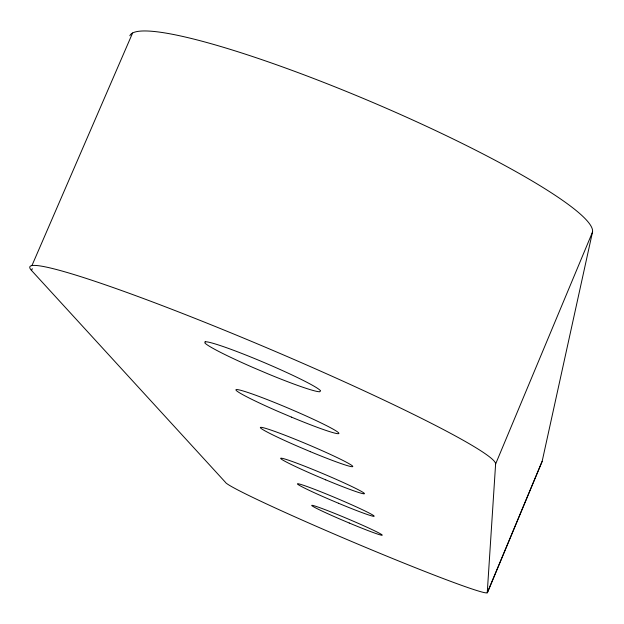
<?xml version="1.0" encoding="UTF-8"?>
<svg xmlns="http://www.w3.org/2000/svg" width="624" height="624" viewBox="0 0 624 624"><rect width="100%" height="100%" fill="white"/><g stroke="black" fill="none" stroke-linecap="round" stroke-linejoin="round"><path stroke-width="0.94" d="M32.3 268.687L31.528 270.473L225.381 482.235A142.225 5.686 22.9 0 0 352.88 542.014A142.225 5.686 22.9 0 0 487.243 592.8L495.612 464.006L592.472 232.183A251.347 34.024 23.1 0 0 371.732 102.001A251.347 34.024 23.1 0 0 129.847 35.724M487.508 592.527L542.139 461.386L592.472 232.183M487.243 592.8L542.139 461.386M31.949 265.543L132.6 33.01M31.528 270.473A252.954 17.979 23 0 1 248.812 340.267A252.954 17.979 23 0 1 495.612 464.006M205.156 341.78L204.828 342.911A63.11 4.477 23 0 0 253.016 367.505L267.938 373.846A63.11 4.477 23 0 0 319.745 391.763L320.549 390.835A63.11 4.477 23 0 0 264.787 362.817A63.11 4.477 23 0 0 205.156 341.78M291.541 417.152L278.312 411.536A55.879 3.51 23 0 1 244.99 391.544A55.879 3.51 23 0 1 331.757 428.407A55.879 3.51 23 0 1 291.541 417.152M310.362 451.675L298.475 446.628A50.131 2.824 22.9 0 1 268.975 429.413A50.131 2.824 22.9 0 1 346.811 462.454A50.131 2.824 22.9 0 1 310.362 451.675M325.712 479.84L314.917 475.262A45.458 2.324 22.9 0 1 288.467 460.177A45.458 2.324 22.9 0 1 359.042 490.121A45.458 2.324 22.9 0 1 325.712 479.84M338.481 503.256L328.598 499.067A41.59 1.942 22.9 0 1 304.621 485.667A41.59 1.942 22.9 0 1 369.174 513.045A41.59 1.942 22.9 0 1 338.481 503.256M349.253 523.029L340.142 519.168A38.321 1.654 22.9 0 1 318.232 507.133A38.321 1.654 22.9 0 1 377.707 532.35A38.321 1.654 22.9 0 1 349.253 523.029"/></g></svg>
